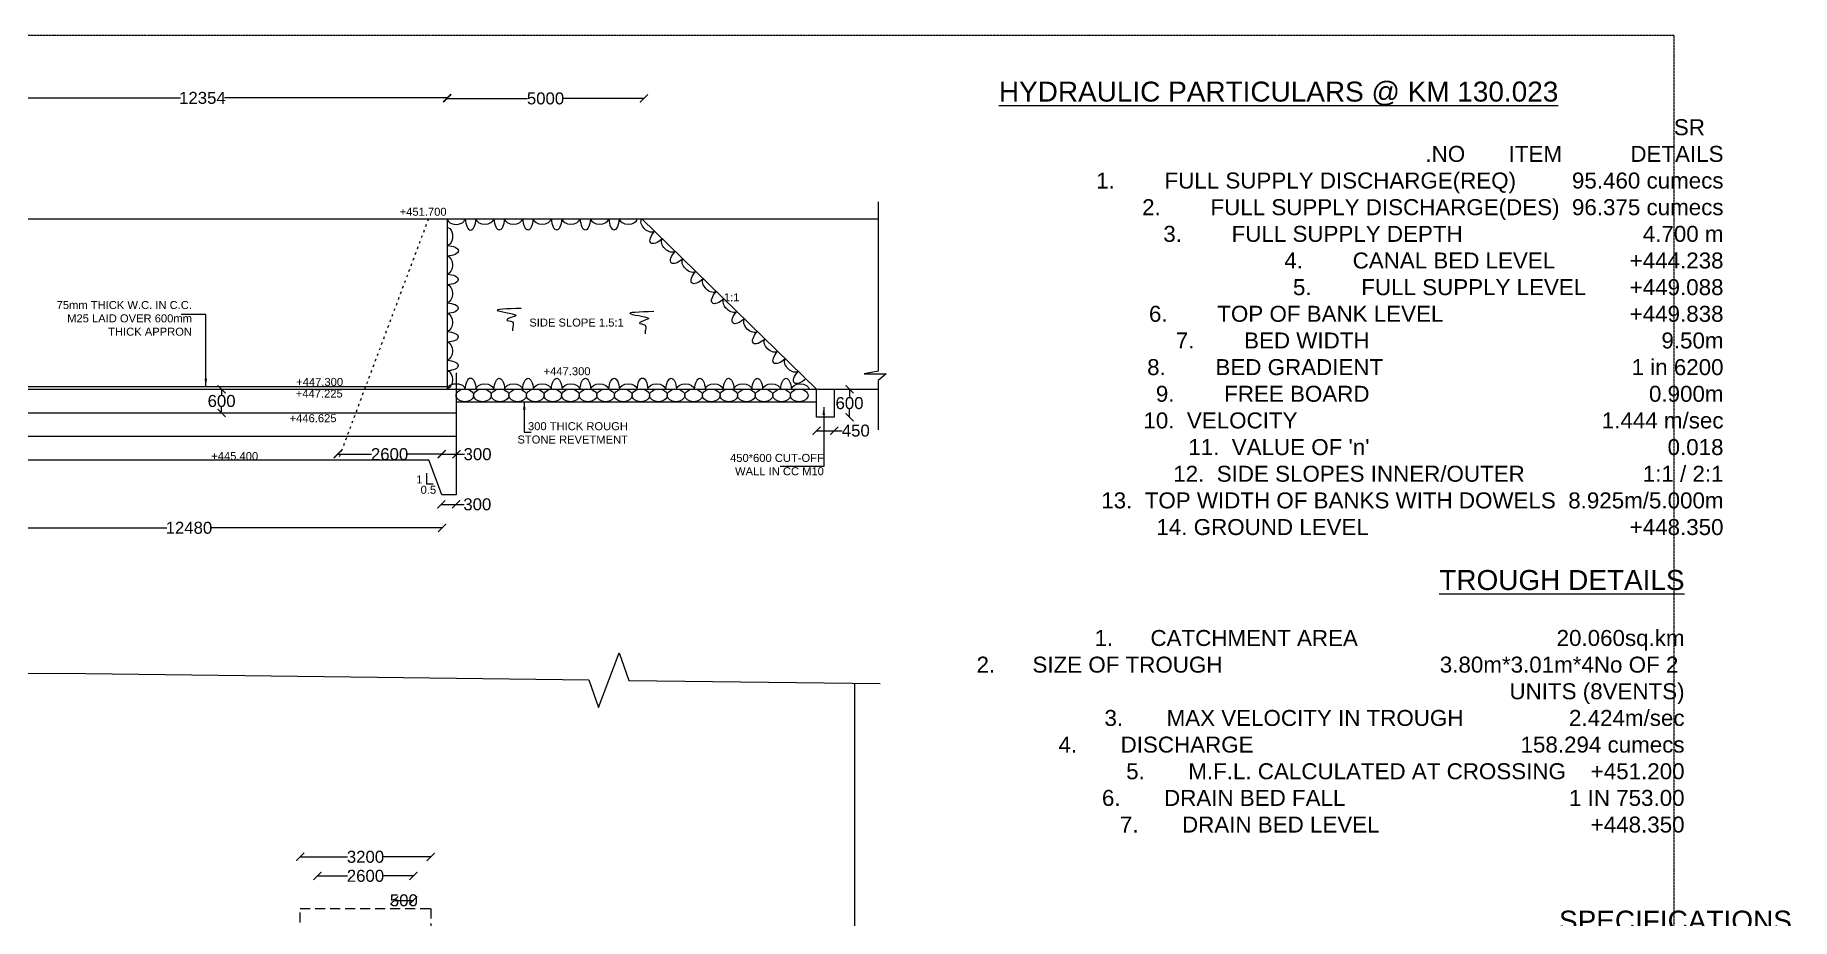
# Model space of a CAD drawing. Header units: millimetres. Extents: x -684 to 57229, y 11787 to 25017.
# Drawn here: x 48336 to 57118, y 20595 to 25017 of the extents above; entities that cross this region are included whole.
import ezdxf

# ---------------------------------------------------------------- set-up
doc = ezdxf.new("R2010")
doc.units = ezdxf.units.MM
doc.header["$MEASUREMENT"] = 0
doc.linetypes.add('ACAD_ISO03W100', pattern=[30, 12, -18])
doc.linetypes.add('HIDDENX2', pattern=[0.75, 0.5, -0.25])
for name, color, linetype in [('DIMENSION', 7, 'Continuous'), ('DRAWING', 7, 'Continuous'), ('TEXT', 7, 'Continuous')]:
    doc.layers.add(name, color=color, linetype=linetype)
doc.styles.get("Standard").update_dxf_attribs({"font": 'arial.ttf'})
doc.dimstyles.get("Standard").update_dxf_attribs({"dimtxt": 60, "dimasz": 40, "dimexe": 0.18, "dimexo": 0.0625, "dimgap": 0.09, "dimtad": 0, "dimtih": 1, "dimtoh": 1, "dimdec": 0, "dimzin": 0, "dimdsep": 46, "dimtxsty": 'Standard', "dimblk": 'ARCHTICK', "dimcen": 0.05, "dimse1": 1, "dimse2": 1, "dimadec": 0, "dimazin": 0, "dimtfac": 1, "dimtdec": 0, "dimtofl": 0, "dimtmove": 0, "dimatfit": 3, "dimfxl": 1, "dimtolj": 1, "dimtzin": 0, "dimarcsym": 0})

# ---------------------------------------------------------------- blocks, each defined once
blk = doc.blocks.new('_ArchTick')
at = {"color": 0, "linetype": 'ByBlock', "const_width": 0.15}
blk.add_lwpolyline([(-0.5, -0.5), (0.5, 0.5)], dxfattribs=at)
blk = doc.blocks.new('*D142')
at = {"layer": 'Defpoints', "color": 0, "transparency": 16777216}
for p in [(49268.5, 23245.1), (49270.7, 23245.1), (49270.7, 23126.4)]:
    blk.add_point(p, dxfattribs=at)
at = {"layer": 'DIMENSION', "color": 0, "lineweight": -2, "transparency": 16777216}
for p, q in [((49268.5, 23245.1), (49268.5, 23216.5)), ((49268.5, 23126.4), (49268.5, 23155))]:
    blk.add_line(p, q, dxfattribs=at)
at = {"layer": 'DIMENSION', "color": 0, "lineweight": -2, "transparency": 16777216, "xscale": 40, "yscale": 40, "zscale": 40}
for p, rotation in [((49268.5, 23245.1), 90), ((49268.5, 23126.4), 270)]:
    blk.add_blockref('_ArchTick', p, dxfattribs=dict(at, rotation=rotation))
at = {"layer": 'DIMENSION', "color": 0, "transparency": 16777216, "insert": (49268.5, 23185.7), "char_height": 60, "attachment_point": 5}
blk.add_mtext('\\A1;600', dxfattribs=at)
blk = doc.blocks.new('*D129')
at = {"layer": 'Defpoints', "color": 0, "transparency": 16777216}
for p in [(47839.5, 22559.8), (50370.9, 22559.8), (50370.9, 22551.3)]:
    blk.add_point(p, dxfattribs=at)
at = {"layer": 'DIMENSION', "color": 0, "lineweight": -2, "transparency": 16777216}
for p, q in [((47839.5, 22551.3), (48995.1, 22551.3)), ((50370.9, 22551.3), (49215.3, 22551.3))]:
    blk.add_line(p, q, dxfattribs=at)
at = {"layer": 'DIMENSION', "color": 0, "lineweight": -2, "transparency": 16777216, "xscale": 40, "yscale": 40, "zscale": 40, "rotation": 180}
blk.add_blockref('_ArchTick', (47839.5, 22551.3), dxfattribs=at)
at = {"layer": 'DIMENSION', "color": 0, "lineweight": -2, "transparency": 16777216, "xscale": 40, "yscale": 40, "zscale": 40}
blk.add_blockref('_ArchTick', (50370.9, 22551.3), dxfattribs=at)
at = {"layer": 'DIMENSION', "color": 0, "transparency": 16777216, "insert": (49105.2, 22551.3), "char_height": 60, "attachment_point": 5}
blk.add_mtext('\\A1;12480', dxfattribs=at)
blk = doc.blocks.new('*D130')
at = {"layer": 'Defpoints', "color": 0, "transparency": 16777216}
for p in [(50367, 22669.4), (50440.6, 22669.4), (50440.6, 22668.7)]:
    blk.add_point(p, dxfattribs=at)
at = {"layer": 'DIMENSION', "color": 0, "lineweight": -2, "transparency": 16777216}
for p, q in [((50367, 22668.7), (50440.6, 22668.7)), ((50440.6, 22668.7), (50480.6, 22668.7))]:
    blk.add_line(p, q, dxfattribs=at)
at = {"layer": 'DIMENSION', "color": 0, "lineweight": -2, "transparency": 16777216, "xscale": 40, "yscale": 40, "zscale": 40, "rotation": 180}
blk.add_blockref('_ArchTick', (50367, 22668.7), dxfattribs=at)
at = {"layer": 'DIMENSION', "color": 0, "lineweight": -2, "transparency": 16777216, "xscale": 40, "yscale": 40, "zscale": 40}
blk.add_blockref('_ArchTick', (50440.6, 22668.7), dxfattribs=at)
at = {"layer": 'DIMENSION', "color": 0, "transparency": 16777216, "insert": (50546.9, 22668.7), "char_height": 60, "attachment_point": 5}
blk.add_mtext('\\A1;300', dxfattribs=at)
blk = doc.blocks.new('*D144')
at = {"layer": 'Defpoints', "color": 0, "transparency": 16777216}
for p in [(49848.4, 22941.7), (50368.3, 22920.3), (50368.3, 22919.6)]:
    blk.add_point(p, dxfattribs=at)
at = {"layer": 'DIMENSION', "color": 0, "lineweight": -2, "transparency": 16777216}
for p, q in [((49848.4, 22919.6), (50018.3, 22919.6)), ((50368.3, 22919.6), (50198.4, 22919.6))]:
    blk.add_line(p, q, dxfattribs=at)
at = {"layer": 'DIMENSION', "color": 0, "lineweight": -2, "transparency": 16777216, "xscale": 40, "yscale": 40, "zscale": 40, "rotation": 180}
blk.add_blockref('_ArchTick', (49848.4, 22919.6), dxfattribs=at)
at = {"layer": 'DIMENSION', "color": 0, "lineweight": -2, "transparency": 16777216, "xscale": 40, "yscale": 40, "zscale": 40}
blk.add_blockref('_ArchTick', (50368.3, 22919.6), dxfattribs=at)
at = {"layer": 'DIMENSION', "color": 0, "transparency": 16777216, "insert": (50108.3, 22919.6), "char_height": 60, "attachment_point": 5}
blk.add_mtext('\\A1;2600', dxfattribs=at)
blk = doc.blocks.new('*D132')
at = {"layer": 'Defpoints', "color": 0, "transparency": 16777216}
for p in [(47948.9, 24693.4), (50396.3, 24702.1), (50396.3, 24693.4)]:
    blk.add_point(p, dxfattribs=at)
at = {"layer": 'DIMENSION', "color": 0, "lineweight": -2, "transparency": 16777216}
for p, q in [((47948.9, 24702.1), (49062.6, 24702.1)), ((50396.3, 24702.1), (49282.7, 24702.1))]:
    blk.add_line(p, q, dxfattribs=at)
at = {"layer": 'DIMENSION', "color": 0, "lineweight": -2, "transparency": 16777216, "xscale": 40, "yscale": 40, "zscale": 40, "rotation": 180}
blk.add_blockref('_ArchTick', (47948.9, 24702.1), dxfattribs=at)
at = {"layer": 'DIMENSION', "color": 0, "lineweight": -2, "transparency": 16777216, "xscale": 40, "yscale": 40, "zscale": 40}
blk.add_blockref('_ArchTick', (50396.3, 24702.1), dxfattribs=at)
at = {"layer": 'DIMENSION', "color": 0, "transparency": 16777216, "insert": (49172.6, 24702.1), "char_height": 60, "attachment_point": 5}
blk.add_mtext('\\A1;12354', dxfattribs=at)
blk = doc.blocks.new('*D133')
at = {"layer": 'Defpoints', "color": 0, "transparency": 16777216}
for p in [(50396.3, 24702.1), (50396.3, 24699.5), (51379.5, 24644.2)]:
    blk.add_point(p, dxfattribs=at)
at = {"layer": 'DIMENSION', "color": 0, "lineweight": -2, "transparency": 16777216}
for p, q in [((50396.3, 24699.5), (50798.4, 24699.5)), ((51379.5, 24699.5), (50977.5, 24699.5))]:
    blk.add_line(p, q, dxfattribs=at)
at = {"layer": 'DIMENSION', "color": 0, "lineweight": -2, "transparency": 16777216, "xscale": 40, "yscale": 40, "zscale": 40, "rotation": 180}
blk.add_blockref('_ArchTick', (50396.3, 24699.5), dxfattribs=at)
at = {"layer": 'DIMENSION', "color": 0, "lineweight": -2, "transparency": 16777216, "xscale": 40, "yscale": 40, "zscale": 40}
blk.add_blockref('_ArchTick', (51379.5, 24699.5), dxfattribs=at)
at = {"layer": 'DIMENSION', "color": 0, "transparency": 16777216, "insert": (50887.9, 24699.5), "char_height": 60, "attachment_point": 5}
blk.add_mtext('\\A1;5000', dxfattribs=at)
blk = doc.blocks.new('*D145')
at = {"layer": 'Defpoints', "color": 0, "transparency": 16777216}
for p in [(52331.5, 23245.1), (52407.6, 23245.1), (52331.5, 23104.9)]:
    blk.add_point(p, dxfattribs=at)
at = {"layer": 'DIMENSION', "color": 0, "lineweight": -2, "transparency": 16777216}
for p, q in [((52407.6, 23245.1), (52407.6, 23205.7)), ((52407.6, 23104.9), (52407.6, 23144.3))]:
    blk.add_line(p, q, dxfattribs=at)
at = {"layer": 'DIMENSION', "color": 0, "lineweight": -2, "transparency": 16777216, "xscale": 40, "yscale": 40, "zscale": 40}
for p, rotation in [((52407.6, 23245.1), 90), ((52407.6, 23104.9), 270)]:
    blk.add_blockref('_ArchTick', p, dxfattribs=dict(at, rotation=rotation))
at = {"layer": 'DIMENSION', "color": 0, "transparency": 16777216, "insert": (52407.6, 23175), "char_height": 60, "attachment_point": 5}
blk.add_mtext('\\A1;600', dxfattribs=at)
blk = doc.blocks.new('*D146')
at = {"layer": 'Defpoints', "color": 0, "transparency": 16777216}
for p in [(52242.6, 23104.9), (52331.5, 23104.9), (52331.5, 23037.4)]:
    blk.add_point(p, dxfattribs=at)
at = {"layer": 'DIMENSION', "color": 0, "lineweight": -2, "transparency": 16777216}
for p, q in [((52242.6, 23037.4), (52331.5, 23037.4)), ((52331.5, 23037.4), (52371.5, 23037.4))]:
    blk.add_line(p, q, dxfattribs=at)
at = {"layer": 'DIMENSION', "color": 0, "lineweight": -2, "transparency": 16777216, "xscale": 40, "yscale": 40, "zscale": 40, "rotation": 180}
blk.add_blockref('_ArchTick', (52242.6, 23037.4), dxfattribs=at)
at = {"layer": 'DIMENSION', "color": 0, "lineweight": -2, "transparency": 16777216, "xscale": 40, "yscale": 40, "zscale": 40}
blk.add_blockref('_ArchTick', (52331.5, 23037.4), dxfattribs=at)
at = {"layer": 'DIMENSION', "color": 0, "transparency": 16777216, "insert": (52438.9, 23037.4), "char_height": 60, "attachment_point": 5}
blk.add_mtext('\\A1;450', dxfattribs=at)
blk = doc.blocks.new('*D167')
at = {"layer": 'Defpoints', "color": 0, "transparency": 16777216}
for p in [(50368.3, 22920.3), (50442, 22920.3), (50442, 22919.6)]:
    blk.add_point(p, dxfattribs=at)
at = {"layer": 'DIMENSION', "color": 0, "lineweight": -2, "transparency": 16777216}
for p, q in [((50368.3, 22919.6), (50442, 22919.6)), ((50442, 22919.6), (50482, 22919.6))]:
    blk.add_line(p, q, dxfattribs=at)
at = {"layer": 'DIMENSION', "color": 0, "lineweight": -2, "transparency": 16777216, "xscale": 40, "yscale": 40, "zscale": 40, "rotation": 180}
blk.add_blockref('_ArchTick', (50368.3, 22919.6), dxfattribs=at)
at = {"layer": 'DIMENSION', "color": 0, "lineweight": -2, "transparency": 16777216, "xscale": 40, "yscale": 40, "zscale": 40}
blk.add_blockref('_ArchTick', (50442, 22919.6), dxfattribs=at)
at = {"layer": 'DIMENSION', "color": 0, "transparency": 16777216, "insert": (50548.2, 22919.6), "char_height": 60, "attachment_point": 5}
blk.add_mtext('\\A1;300', dxfattribs=at)
blk = doc.blocks.new('*D260')
at = {"layer": 'Defpoints', "color": 0, "transparency": 16777216}
for p in [(50131.8, 20646.9), (50227.2, 20687.4), (50227.2, 20646.9)]:
    blk.add_point(p, dxfattribs=at)
at = {"layer": 'DRAWING', "color": 0, "lineweight": -2, "transparency": 16777216}
blk.add_line((50131.8, 20687.4), (50227.2, 20687.4), dxfattribs=at)
at = {"layer": 'DRAWING', "color": 0, "lineweight": -2, "transparency": 16777216, "xscale": 40, "yscale": 40, "zscale": 40, "rotation": 180}
blk.add_blockref('_ArchTick', (50131.8, 20687.4), dxfattribs=at)
at = {"layer": 'DRAWING', "color": 0, "lineweight": -2, "transparency": 16777216, "xscale": 40, "yscale": 40, "zscale": 40}
blk.add_blockref('_ArchTick', (50227.2, 20687.4), dxfattribs=at)
at = {"layer": 'DRAWING', "color": 0, "transparency": 16777216, "insert": (50179.5, 20687.4), "char_height": 60, "attachment_point": 5}
blk.add_mtext('\\A1;500', dxfattribs=at)
blk = doc.blocks.new('*D261')
at = {"layer": 'Defpoints', "color": 0, "transparency": 16777216}
for p in [(49747.7, 20808.3), (50227.9, 20810), (50227.9, 20808.3)]:
    blk.add_point(p, dxfattribs=at)
at = {"layer": 'DRAWING', "color": 0, "lineweight": -2, "transparency": 16777216}
for p, q in [((49747.7, 20810), (49897.7, 20810)), ((50227.9, 20810), (50077.9, 20810))]:
    blk.add_line(p, q, dxfattribs=at)
at = {"layer": 'DRAWING', "color": 0, "lineweight": -2, "transparency": 16777216, "xscale": 40, "yscale": 40, "zscale": 40, "rotation": 180}
blk.add_blockref('_ArchTick', (49747.7, 20810), dxfattribs=at)
at = {"layer": 'DRAWING', "color": 0, "lineweight": -2, "transparency": 16777216, "xscale": 40, "yscale": 40, "zscale": 40}
blk.add_blockref('_ArchTick', (50227.9, 20810), dxfattribs=at)
at = {"layer": 'DRAWING', "color": 0, "transparency": 16777216, "insert": (49987.8, 20810), "char_height": 60, "attachment_point": 5}
blk.add_mtext('\\A1;2600', dxfattribs=at)
blk = doc.blocks.new('*D262')
at = {"layer": 'Defpoints', "color": 0, "transparency": 16777216}
for p in [(49661.7, 20907), (50313.8, 20907), (50313.8, 20905.3)]:
    blk.add_point(p, dxfattribs=at)
at = {"layer": 'DRAWING', "color": 0, "lineweight": -2, "transparency": 16777216}
for p, q in [((49661.7, 20905.3), (49898.2, 20905.3)), ((50313.8, 20905.3), (50077.4, 20905.3))]:
    blk.add_line(p, q, dxfattribs=at)
at = {"layer": 'DRAWING', "color": 0, "lineweight": -2, "transparency": 16777216, "xscale": 40, "yscale": 40, "zscale": 40, "rotation": 180}
blk.add_blockref('_ArchTick', (49661.7, 20905.3), dxfattribs=at)
at = {"layer": 'DRAWING', "color": 0, "lineweight": -2, "transparency": 16777216, "xscale": 40, "yscale": 40, "zscale": 40}
blk.add_blockref('_ArchTick', (50313.8, 20905.3), dxfattribs=at)
at = {"layer": 'DRAWING', "color": 0, "transparency": 16777216, "insert": (49987.8, 20905.3), "char_height": 60, "attachment_point": 5}
blk.add_mtext('\\A1;3200', dxfattribs=at)

msp = doc.modelspace()

# ---------------------------------------------------------------- linework, layer by layer
at = {"layer": 'DIMENSION'}
msp.add_lwpolyline([(50293.6, 22825.6), (50293.6, 22771.3), (50326.5, 22771.3)], dxfattribs=at)
at = {"layer": 'DIMENSION', "linetype": 'Continuous'}
for points in [[(41432.2, 21832.3), (44086.1, 21828.6), (44135.9, 21691.2), (44236.3, 21965.8), (44286.1, 21828.4), (48589.1, 21822.4)], [(48589.1, 21822.4), (51103.8, 21790.6), (51152.1, 21652.6), (51255.5, 21926.1), (51303.8, 21788.1), (52560.6, 21772.3)]]:
    msp.add_lwpolyline(points, dxfattribs=at)
at = {"layer": 'DIMENSION'}
for centre, major_axis, ratio, start_param, end_param in [((50440.7, 24097), (-44.4, 0), 0.613658, 0, 3.141593), ((50513.3, 24103.6), (0, -62.3), 0.429578, 4.817613, 7.748758), ((50584.3, 24097.9), (-44.4, 0), 0.613658, 0.031059, 3.110534), ((50656.8, 24104.4), (0, -62.3), 0.429578, 4.831278, 7.735093), ((50727.8, 24097.9), (-44.4, 0), 0.613658, 0.031059, 3.110534), ((50800.3, 24104.4), (0, -62.3), 0.429578, 4.831278, 7.735093), ((50871.2, 24097.9), (-44.4, 0), 0.613658, 0.031059, 3.110534), ((50943.8, 24104.4), (0, -62.3), 0.429578, 4.831278, 7.735093), ((51014.7, 24097.9), (-44.4, 0), 0.613658, 0.031059, 3.110534), ((51087.3, 24104.4), (0, -62.3), 0.429578, 4.831278, 7.735093), ((51158.2, 24097.9), (-44.4, 0), 0.613658, 0.031059, 3.110534), ((51230.8, 24104.4), (0, -62.3), 0.429578, 4.831278, 7.735093), ((51301.7, 24097.9), (-44.4, 0), 0.613658, 0.031059, 3.110534)]:
    msp.add_ellipse(centre, major_axis=major_axis, ratio=ratio, start_param=start_param, end_param=end_param, dxfattribs=at)
at = {"layer": 'DIMENSION', "extrusion": (0, 0, -1)}
for centre, major_axis, ratio, start_param, end_param in [((51402.1, 24066.7), (31.8, -31), 0.613658, 0.031059, 3.110534), ((50396.3, 24009.7), (0, 44.4), 0.613658, 0, 3.141593), ((51457.4, 24021.8), (-43.5, -44.6), 0.429578, 4.831278, 7.735093), ((51504.8, 23966.4), (31.8, -31), 0.613658, 0.031059, 3.110534), ((50389.8, 23937.2), (62.3, 0), 0.429578, 4.817613, 7.748758), ((50395.5, 23866.2), (0, 44.4), 0.613658, 0.031059, 3.110534), ((51560.1, 23921.6), (-43.5, -44.6), 0.429578, 4.831278, 7.735093), ((51607.5, 23866.2), (31.8, -31), 0.613658, 0.031059, 3.110534), ((50388.9, 23793.7), (62.3, 0), 0.429578, 4.831278, 7.735093), ((51662.8, 23821.3), (-43.5, -44.6), 0.429578, 4.831278, 7.735093), ((50395.5, 23722.7), (0, 44.4), 0.613658, 0.031059, 3.110534), ((51710.1, 23766), (31.8, -31), 0.613658, 0.031059, 3.110534), ((51765.5, 23721.1), (-43.5, -44.6), 0.429578, 4.831278, 7.735093), ((50388.9, 23650.2), (62.3, 0), 0.429578, 4.831278, 7.735093), ((51812.8, 23665.8), (31.8, -31), 0.613658, 0.031059, 3.110534), ((51868.2, 23620.9), (-43.5, -44.6), 0.429578, 4.831278, 7.735093), ((50395.5, 23579.2), (0, 44.4), 0.613658, 0.031059, 3.110534), ((51915.5, 23565.5), (31.8, -31), 0.613658, 0.031059, 3.110534), ((50388.9, 23506.7), (62.3, 0), 0.429578, 4.831278, 7.735093), ((50395.5, 23435.8), (0, 44.4), 0.613658, 0.031059, 3.110534), ((51970.3, 23520), (-43.5, -44.6), 0.429578, 4.817613, 7.748758), ((52017.1, 23466.4), (31.8, -31), 0.613658, 0.031059, 3.110534), ((50388.9, 23363.2), (62.3, 0), 0.429578, 4.831278, 7.735093), ((52072.5, 23421.5), (-43.5, -44.6), 0.429578, 4.831278, 7.735093), ((52119.8, 23366.1), (31.8, -31), 0.613658, 0.031059, 3.110534), ((50395.5, 23292.3), (0, 44.4), 0.613658, 0.031059, 3.110534), ((50513.3, 23238.6), (0, 62.3), 0.429578, 4.817613, 7.748758), ((50656.8, 23237.7), (0, 62.3), 0.429578, 4.831278, 7.735093), ((50800.3, 23237.7), (0, 62.3), 0.429578, 4.831278, 7.735093), ((50943.8, 23237.7), (0, 62.3), 0.429578, 4.831278, 7.735093), ((51087.3, 23237.7), (0, 62.3), 0.429578, 4.831278, 7.735093), ((51230.8, 23237.7), (0, 62.3), 0.429578, 4.831278, 7.735093), ((51372.7, 23238.6), (0, 62.3), 0.429578, 4.817613, 7.748758), ((51516.2, 23237.7), (0, 62.3), 0.429578, 4.831278, 7.735093), ((51659.7, 23237.7), (0, 62.3), 0.429578, 4.831278, 7.735093), ((51803.2, 23237.7), (0, 62.3), 0.429578, 4.831278, 7.735093), ((51946.7, 23237.7), (0, 62.3), 0.429578, 4.831278, 7.735093), ((52090.2, 23237.7), (0, 62.3), 0.429578, 4.831278, 7.735093), ((52175.2, 23321.3), (-43.5, -44.6), 0.429578, 4.831278, 7.735093), ((50440.7, 23245.1), (-44.4, 0), 0.613658, 0, 3.141593), ((50584.3, 23244.3), (-44.4, 0), 0.613658, 0.031059, 3.110534), ((50727.8, 23244.3), (-44.4, 0), 0.613658, 0.031059, 3.110534), ((50871.2, 23244.3), (-44.4, 0), 0.613658, 0.031059, 3.110534), ((51014.7, 23244.3), (-44.4, 0), 0.613658, 0.031059, 3.110534), ((51158.2, 23244.3), (-44.4, 0), 0.613658, 0.031059, 3.110534), ((51301.7, 23244.3), (-44.4, 0), 0.613658, 0.031059, 3.110534), ((51443.7, 23244.3), (-44.4, 0), 0.613658, 0.031059, 3.110534), ((51587.2, 23244.3), (-44.4, 0), 0.613658, 0.031059, 3.110534), ((51730.7, 23244.3), (-44.4, 0), 0.613658, 0.031059, 3.110534), ((51874.2, 23244.3), (-44.4, 0), 0.613658, 0.031059, 3.110534), ((52017.7, 23244.3), (-44.4, 0), 0.613658, 0.031059, 3.110534), ((52161.1, 23244.3), (-44.4, 0), 0.613658, 0.031059, 3.110534)]:
    msp.add_ellipse(centre, major_axis=major_axis, ratio=ratio, start_param=start_param, end_param=end_param, dxfattribs=at)
at = {"layer": 'DIMENSION'}
for centre in [(50484.6, 23213.8), (50572.6, 23213.8), (50660.6, 23213.8), (50748.5, 23213.8), (50836.5, 23213.8), (50924.5, 23213.8), (51012.5, 23213.8), (51100.4, 23213.8), (51188.4, 23213.8), (51276.4, 23213.8), (51364.4, 23213.8), (51452.3, 23213.8), (51540.3, 23213.8), (51628.3, 23213.8), (51716.3, 23213.8), (51804.2, 23213.8), (51892.2, 23213.8), (51980.2, 23213.8), (52068.2, 23213.8), (52156.1, 23213.8)]:
    msp.add_ellipse(centre, major_axis=(-44, 0), ratio=0.711459, dxfattribs=at)
for points in [[(50765.9, 23648.8), (50651.2, 23637.3), (50740.6, 23613.1), (50702.7, 23598.4), (50694.3, 23592.1), (50722.7, 23581.6), (50724.8, 23558.4), (50722.7, 23537.4)], [(51428.5, 23633), (51313.8, 23621.4), (51403.3, 23597.2), (51365.4, 23582.5), (51356.9, 23576.2), (51385.4, 23565.7), (51387.5, 23542.6), (51385.4, 23521.6)]]:
    msp.add_spline(points, degree=3, dxfattribs=at)
at = {"layer": 'DRAWING', "linetype": 'HIDDENX2'}
msp.add_lwpolyline([(36285.6, 25016.5), (56527.8, 25016.5), (56527.8, 11787), (36285.6, 11787)], close=True, dxfattribs=at)
at = {"layer": 'DRAWING'}
for points in [[(47479.8, 24335.6), (47946.6, 24097), (50396.3, 24097), (50396.3, 23245.1)], [(50396.3, 24097), (52550.8, 24097)], [(51369.7, 24097), (52242.6, 23245.1)], [(50440.6, 23326.7), (50440.6, 22716.3), (50369.3, 22716.3), (50305, 22891.3)], [(46910.9, 23245.1), (50440.6, 23245.1)], [(47832.8, 23257.9), (50396.3, 23257.9)], [(50440.6, 23245.1), (52550.8, 23245.1)], [(46950.7, 23126.4), (50440.6, 23126.4)], [(50440.6, 23182.5), (52242.6, 23182.5)], [(46986.6, 23010), (50440.6, 23010)], [(47023.7, 22891.3), (50305, 22891.3)], [(52433, 21773.9), (52433, 12278.6)]]:
    msp.add_lwpolyline(points, dxfattribs=at)
at = {"layer": 'DRAWING', "linetype": 'Continuous', "ltscale": 10}
msp.add_lwpolyline([(52550.8, 24182.1), (52550.8, 23335.6), (52480.2, 23322.2), (52591.4, 23322), (52550.8, 23288.7), (52550.8, 23042.1)], dxfattribs=at)
at = {"layer": 'DRAWING', "linetype": 'ACAD_ISO03W100'}
msp.add_lwpolyline([(50302.4, 24097), (49850.9, 22891.3)], dxfattribs=at)
at = {"layer": 'DRAWING'}
msp.add_lwpolyline([(52242.6, 23245.1), (52331.5, 23245.1), (52331.5, 23104.9), (52242.6, 23104.9)], close=True, dxfattribs=at)
at = {"layer": 'DRAWING', "linetype": 'HIDDENX2', "ltscale": 100}
msp.add_lwpolyline([(46233.3, 16755.7), (46233.3, 18572.1), (46573.8, 18572.1), (46573.8, 18870.4), (47388.3, 18870.4), (47388.3, 18769.5), (47679.2, 18769.5), (47679.2, 18934.9), (49661.7, 19601.6), (49661.7, 20646.9), (50313.8, 20646.9), (50313.8, 14330.6)], dxfattribs=at)

# ---------------------------------------------------------------- texts
at = {"layer": 'DRAWING', "char_height": 40, "attachment_point": 3}
for s, insert, width in [("{\\H2x;SR^I^I^I^I\\P.NO }          ^I^I{\\H2x;ITEM ^I^I^I^I^I^I^I^I^I^IDETAILS\\P\\pi-103.136,l143.136,t143.136;1.^I       FULL SUPPLY DISCHARGE(REQ)         95.460 cumecs\\P\\pt143.136,2240,2400;2.^I       FULL SUPPLY DISCHARGE(DES)^I^I96.375 cumecs\\P\\pt143.136;3.^I       FULL SUPPLY DEPTH                             4.700 m\\P\\pt143.136,1440,1600,1760,1920,2080,2240;4.^I       CANAL BED LEVEL^I^I^I^I^I^I      +444.238\\P\\pt143.136,1600,1760,1920,2080,2240,2400;5.^I       FULL SUPPLY LEVEL^I^I^I^I^I^I +449.088\\P\\pt143.136;6.^I       TOP OF BANK LEVEL                              +449.838\\P7.^I       BED WIDTH                                               9.50m\\P8.^I       BED GRADIENT                                        1 in 6200\\P9.^I       FREE BOARD                                             0.900m\\P\\pt320;10.^I VELOCITY                                                 1.444 m/sec\\P11.^I VALUE OF 'n'                                                0.018\\P12.^I SIDE SLOPES INNER/OUTER                   1:1 / 2:1\\P13.^I TOP WIDTH OF BANKS WITH DOWELS  8.925m/5.000m\\P14.^IGROUND LEVEL                                          +448.350\\P\\pi0,l0,tz;}^I ", (56776.9, 24595.7), 3582.284), ('+451.700', (50393.3, 24152.8), 203.498), ('1:1', (51857.4, 23724.7), 67.822), ('75mm THICK W.C. IN C.C. M25 LAID OVER 600mm THICK APPRON', (49120.5, 23686.1), 684.436), ('SIDE SLOPE 1.5:1', (51278.9, 23598.4), 554.491), ('+447.300', (49876, 23301.3), 203.498), ('+447.300', (51112.9, 23354.8), 199.718), ('+447.225', (49874, 23243.2), 203.498), ('+446.625', (49843.1, 23119.7), 203.498), ('300 THICK ROUGH STONE REVETMENT', (51300, 23079.9), 611.622), ('+445.400', (49451.3, 22930.4), 203.498), ('450*600 CUT-OFF WALL IN CC M10', (52279.3, 22921.2), 611.622), ('1', (50273.1, 22813.4), 203.498), ('0.5', (50341.2, 22761.9), 203.498), ('{\\H2.5x;\\LTROUGH DETAILS\\H0.8x;\\l\\P\\P1.      CATCHMENT AREA                                20.060sq.km\\P2.      SIZE OF TROUGH                                   3.80m*3.01m*4No OF 2     ^I^I^I^I^I^I^I^I^I^I^I^I^I^I  UNITS (8VENTS)\\P3.       MAX VELOCITY IN TROUGH                 2.424m/sec\\P4.       DISCHARGE                                           158.294 cumecs\\P5.       M.F.L. CALCULATED AT CROSSING    +451.200\\P6.       DRAIN BED FALL                                    1 IN 753.00\\P7.       DRAIN BED LEVEL                                  +448.350}', (56582.1, 22340.4), 3582.284), ('{\\H2.5x;\\LSPECIFICATIONS\\P\\H0.8x;\\l\\P1.      PIER FOUNDATION                                CC M15          40mm \\P2.      ABUTMENT                                             VCC M15        40mm\\P3.      RETURN WALLS,WING WALL               VCC M15        40mm\\P4.      R.C.C. TROUGH                                      VRCC M25     20mm\\P5.      PIER CAP                                                 VRCC M25     20mm\\P6.      WEARING COAT                                      CC M30          20mm \\P7.      PIER                                                          CC M15          40mm\\P       }', (57118.5, 20636.2), 4268.559)]:
    msp.add_mtext(s, dxfattribs=dict(at, insert=insert, width=width))
at = {"layer": 'TEXT'}
msp.add_text('%%UHYDRAULIC PARTICULARS @ KM 130.023', height=100, dxfattribs=at).set_placement((53154.3, 24683.9))

# ---------------------------------------------------------------- dimensions: what is measured, and where the dimension line sits
at = {"layer": 'DIMENSION'}
for base, p1, p2, text, picture, middle in [((50396.3, 24702.1), (47948.9, 24693.4), (50396.3, 24693.4), '12354', '*D132', (49172.6, 24702.1)), ((50396.3, 24699.5), (51379.5, 24644.2), (50396.3, 24702.1), '5000', '*D133', (50887.9, 24699.5)), ((52331.5, 23037.4), (52242.6, 23104.9), (52331.5, 23104.9), '450', '*D146', (52438.9, 23037.4)), ((50368.3, 22919.6), (49848.4, 22941.7), (50368.3, 22920.3), '2600', '*D144', (50108.3, 22919.6)), ((50442, 22919.6), (50368.3, 22920.3), (50442, 22920.3), '300', '*D167', (50548.2, 22919.6)), ((50440.6, 22668.7), (50367, 22669.4), (50440.6, 22669.4), '300', '*D130', (50546.9, 22668.7)), ((50370.9, 22551.3), (47839.5, 22559.8), (50370.9, 22559.8), '12480', '*D129', (49105.2, 22551.3))]:
    dim = msp.add_linear_dim(base=base, p1=p1, p2=p2, text=text, dimstyle='Standard', dxfattribs=at)
    dim.commit()
    dim.dimension.update_dxf_attribs({"geometry": picture, "text_midpoint": middle})
for base, p1, p2, picture, middle in [((49268.5, 23245.1), (49270.7, 23126.4), (49270.7, 23245.1), '*D142', (49268.5, 23185.7)), ((52407.6, 23245.1), (52331.5, 23104.9), (52331.5, 23245.1), '*D145', (52407.6, 23175))]:
    dim = msp.add_linear_dim(base=base, p1=p1, p2=p2, angle=90, text='600', dimstyle='Standard', dxfattribs=at)
    dim.commit()
    dim.dimension.update_dxf_attribs({"geometry": picture, "text_midpoint": middle})
at = {"layer": 'DRAWING'}
for base, p1, p2, text, picture, middle in [((50313.8, 20905.3), (49661.7, 20907), (50313.8, 20907), '3200', '*D262', (49987.8, 20905.3)), ((50227.9, 20810), (49747.7, 20808.3), (50227.9, 20808.3), '2600', '*D261', (49987.8, 20810))]:
    dim = msp.add_linear_dim(base=base, p1=p1, p2=p2, text=text, dimstyle='Standard', dxfattribs=at)
    dim.commit()
    dim.dimension.update_dxf_attribs({"geometry": picture, "text_midpoint": middle})
dim = msp.add_linear_dim(base=(50227.2, 20687.4), p1=(50131.8, 20646.9), p2=(50227.2, 20646.9), text='500', dimstyle='Standard', dxfattribs=at)
dim.commit()
dim.dimension.update_dxf_attribs({"geometry": '*D260', "text_midpoint": (50179.5, 20687.4), "dimtype": 160})

# ---------------------------------------------------------------- leaders
at = {"layer": 'DIMENSION'}
for points in [[(49189.6, 23257.9), (49189.6, 23618), (49065.9, 23618)], [(50781.7, 23182.2), (50781.7, 23030.6), (50815.7, 23030.6)], [(52278.7, 23155.4), (52278.7, 22858.2), (52061.6, 22858.2)]]:
    msp.add_leader(points, dimstyle='Standard', override={"dimgap": 0.09, "dimtad": 0}, dxfattribs=at)

doc.saveas('drawing.dxf')
